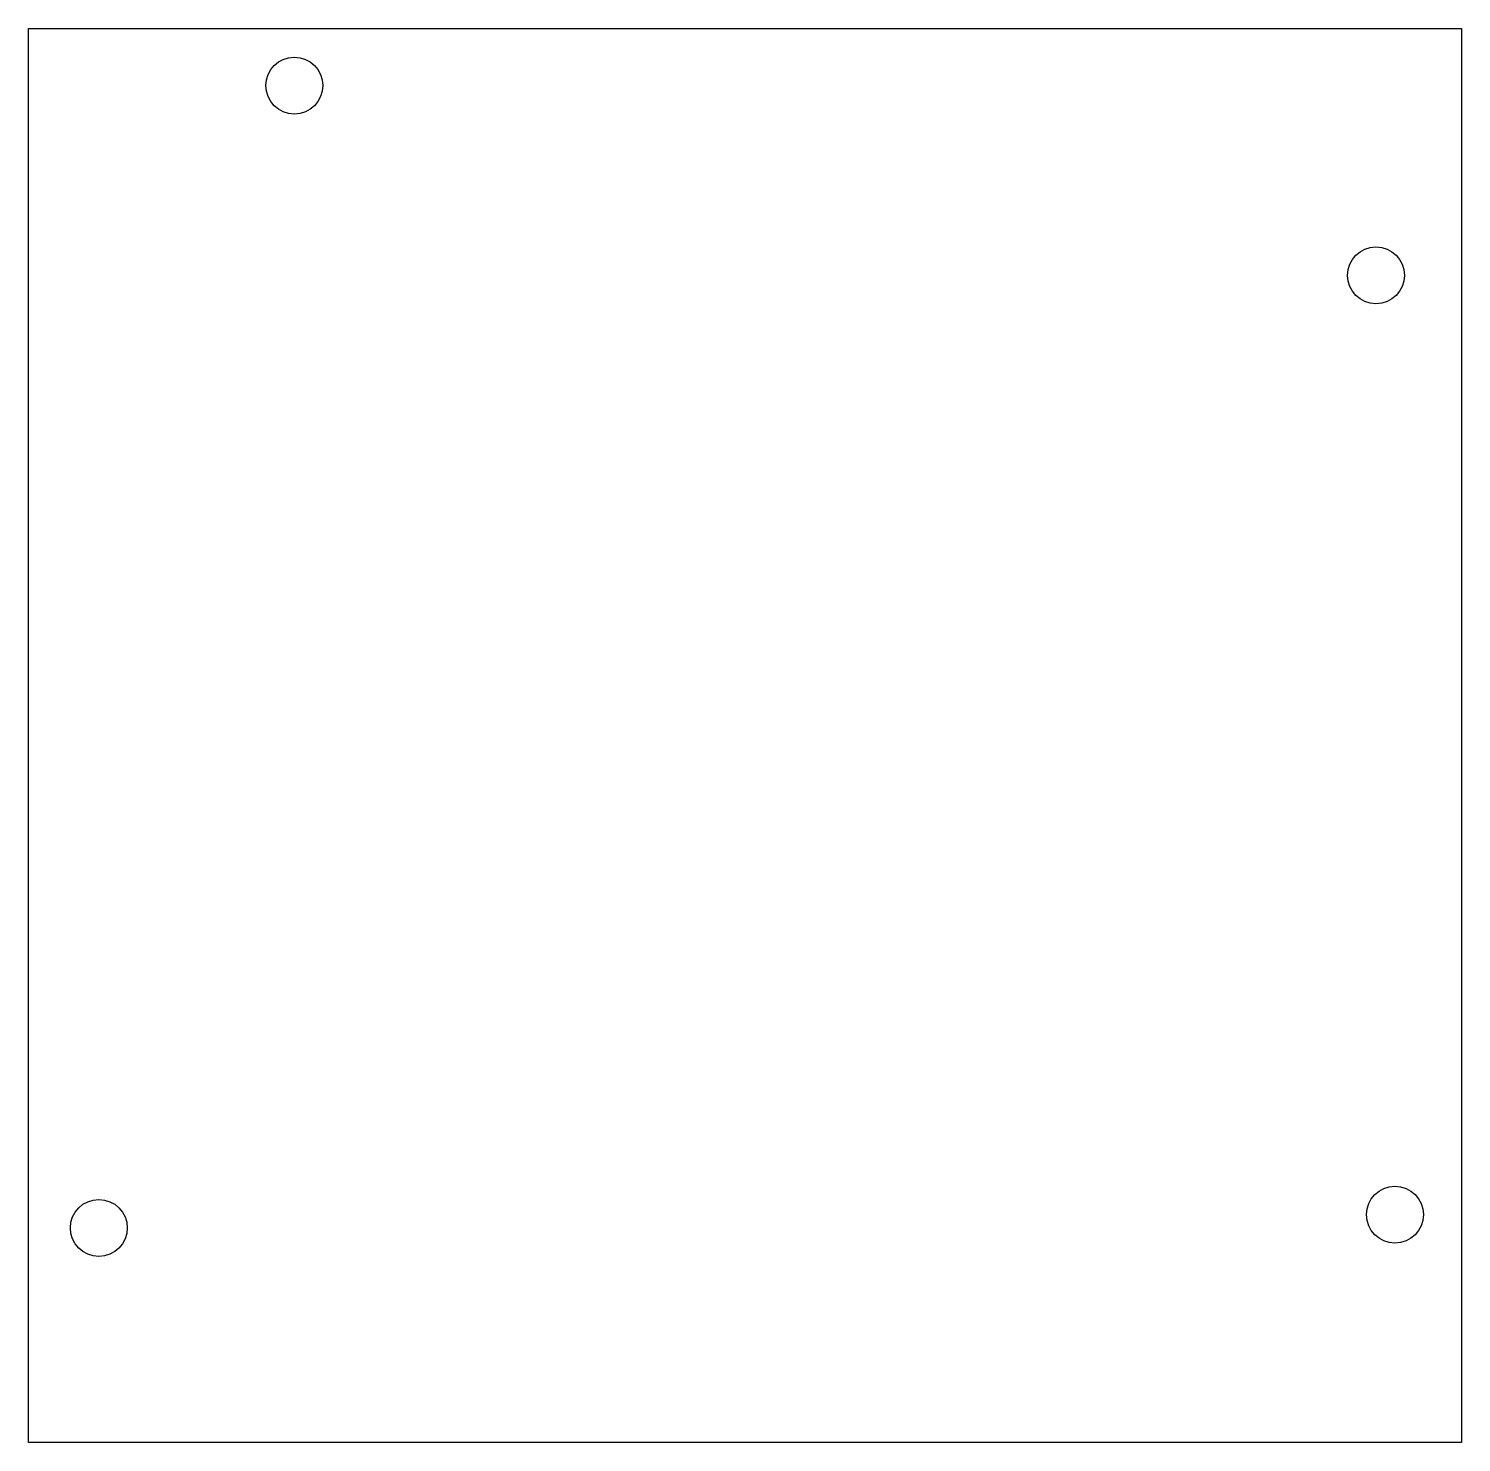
# Model space of a CAD drawing. Extents: x -0.03 to 3.75, y -0.57 to 3.15.
import ezdxf

# ---------------------------------------------------------------- set-up
doc = ezdxf.new("R2010")
doc.units = 0
doc.layers.add('20', color=178, linetype='CONTINUOUS')

msp = doc.modelspace()

# ---------------------------------------------------------------- linework, layer by layer
at = {"layer": '20'}
for p, q in [((-0.025, 3.15), (3.75, 3.15)), ((-0.025, -0.575), (-0.025, 3.15)), ((3.75, 3.15), (3.75, -0.575)), ((3.75, -0.575), (-0.025, -0.575))]:
    msp.add_line(p, q, dxfattribs=at)
for centre in [(0.675, 3), (3.525, 2.5), (3.575, 0.025), (0.16, -0.01)]:
    msp.add_circle(centre, 0.075, dxfattribs=at)

doc.saveas('drawing.dxf')
